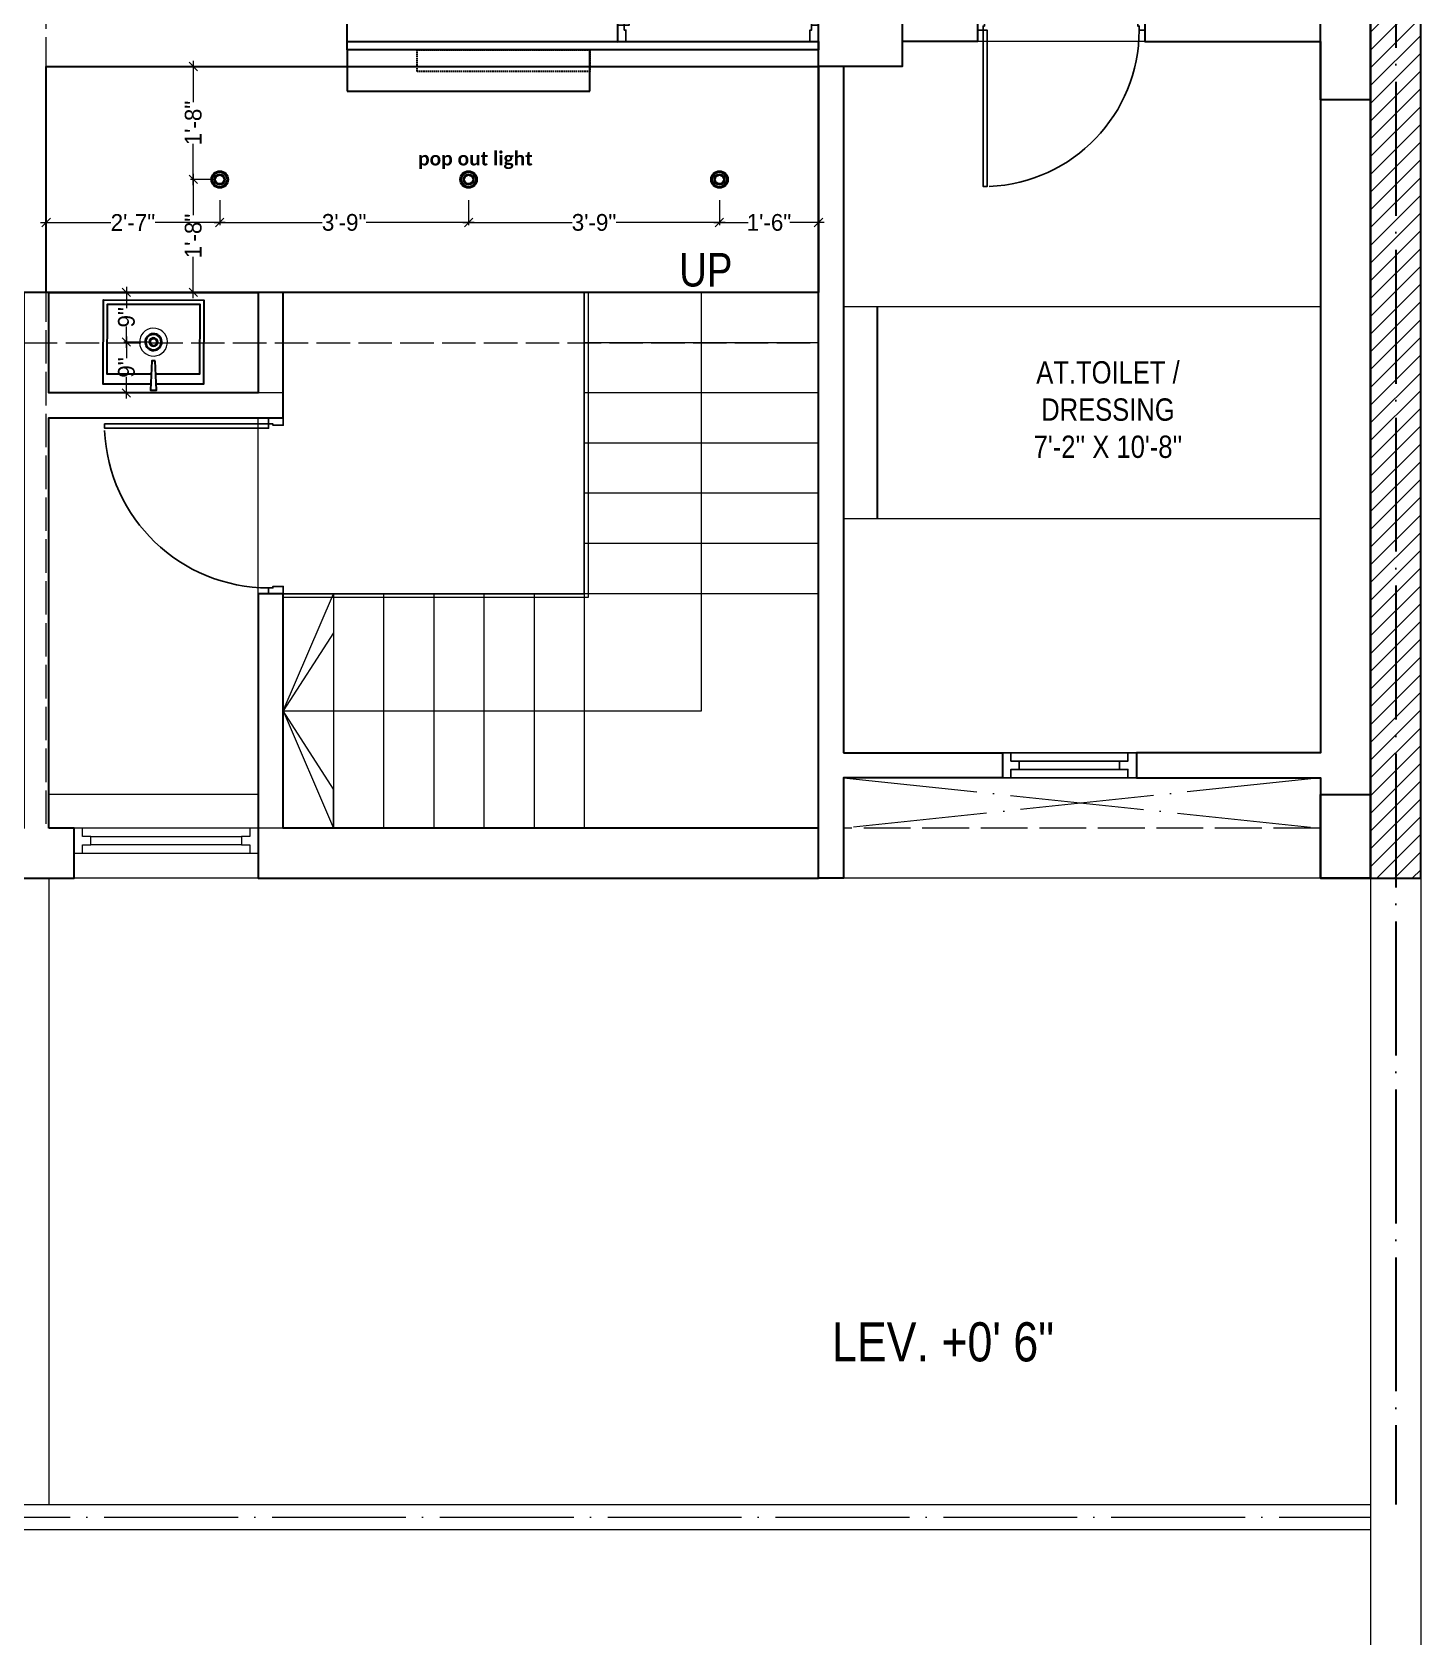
# Model space of a CAD drawing. Header units: millimetres. Extents: x 35877 to 3066687, y -650199 to -40525.
# Drawn here: x 147524.8 to 147773.8, y -180471.2 to -180182.2 of the extents above; entities that cross this region are included whole.
import ezdxf

# ---------------------------------------------------------------- set-up
doc = ezdxf.new("R2010")
doc.units = ezdxf.units.MM
doc.header["$MEASUREMENT"] = 0
doc.header["$PDMODE"] = 35
for name, pattern in [('ACAD_ISO02W100', [15, 12, -3]), ('ACAD_ISO04W100', [30, 24, -3, 0, -3]), ('DASHED', [0.75, 0.5, -0.25]), ('DASHED2', [0.375, 0.25, -0.125])]:
    doc.linetypes.add(name, pattern=pattern)
doc.layers.get('Defpoints').update_dxf_attribs({"color": 220})
for name, color, linetype in [('AR DOOR', 40, 'Continuous'), ('AR ELE-5', 134, 'Continuous'), ('GROUND FLOOR  ( Text )', 251, 'Continuous')]:
    doc.layers.add(name, color=color, linetype=linetype)
for name, color, linetype, lineweight in [('COLUMN', 1, 'Continuous', 30), ('Electrical', 84, 'Continuous', 30), ('FIRST FLOOR ( TEXT )', 7, 'Continuous', 9), ('FURNITURE', 32, 'Continuous', 9), ('furniture dimensions', 1, 'DASHED', 0), ('GROUND FLOOR', 7, 'Continuous', 9), ('GROUND FLOOR  ( HATCH )', 251, 'Continuous', 9), ('GROUND FLOOR  ( PLINE )', 251, 'Continuous', 30), ('GROUND FLOOR ( DW_RAIL )', 7, 'Continuous', 9), ('GROUND FLOOR ( STAIR )', 251, 'Continuous', 9), ('Labelling', 1, 'Continuous', 25), ('NAME PLATE', 7, 'Continuous', 25), ('wall', 7, 'Continuous', 30), ('X_PLOT', 1, 'Continuous', 9)]:
    doc.layers.add(name, color=color, linetype=linetype, lineweight=lineweight)
doc.layers.add('XX~SLAB ( PLINE )', color=251, linetype='Continuous', plot=False)
doc.styles.add('century g', font='GOTHIC.TTF')
doc.styles.add("Cn_BT_0'-0", font='swissc.ttf')
doc.styles.add('KATHA', font='swissc.ttf')
doc.dimstyles.new('Archana', dxfattribs={"dimtxt": 2, "dimasz": 0.75, "dimexe": 0.5, "dimexo": 0.5, "dimgap": 0, "dimtad": 0, "dimzin": 0, "dimdsep": 46, "dimlunit": 4, "dimtxsty": 'century g', "dimblk": 'OBLIQUE', "dimcen": 0, "dimdle": 1, "dimclrd": 256, "dimclre": 256, "dimclrt": 256, "dimadec": 0, "dimazin": 0, "dimtfac": 1, "dimtofl": 0, "dimtmove": 1, "dimatfit": 3, "dimfxl": 1, "dimfxlon": 1, "dimtolj": 1, "dimtzin": 0, "dimlwd": -1, "dimlwe": -1, "dimarcsym": 0})

# ---------------------------------------------------------------- blocks, each defined once
blk = doc.blocks.new('*U18')
for points in [[(0, 0), (0, 1120), (-30, 1120), (-30, 0)], [(40, 0), (0, 0), (0, -30), (-10, -30), (-10, -100), (40, -100)], [(-1160, 0), (-1120, 0), (-1120, -30), (-1110, -30), (-1110, -100), (-1160, -100)]]:
    blk.add_lwpolyline(points, close=True)
at = {"layer": 'AR ELE-5', "linetype": 'ByBlock', "ltscale": 15}
blk.add_arc((2, -1), 1122, 92.373, 179.9653, dxfattribs=at)
blk = doc.blocks.new('*U20')
for points in [[(0, 0), (0, 1120), (30, 1120), (30, 0)], [(-40, 0), (0, 0), (0, -30), (10, -30), (10, -100), (-40, -100)], [(1160, 0), (1120, 0), (1120, -30), (1110, -30), (1110, -100), (1160, -100)]]:
    blk.add_lwpolyline(points, close=True)
at = {"layer": 'AR ELE-5', "linetype": 'ByBlock', "ltscale": 15}
blk.add_arc((-1.6, -0.7), 1121.6, 0.03474, 87.62699, dxfattribs=at)
blk = doc.blocks.new('*U25')
for points in [[(-40, 0), (0, 0), (0, 30), (10, 30), (10, 100), (-40, 100)], [(0, 0), (0, -1120), (30, -1120), (30, 0)], [(1160, 0), (1120, 0), (1120, 30), (1110, 30), (1110, 100), (1160, 100)]]:
    blk.add_lwpolyline(points, close=True)
at = {"layer": 'AR ELE-5', "linetype": 'ByBlock', "ltscale": 15}
blk.add_arc((-2, 1), 1122, 272.373, 359.9653, dxfattribs=at)
blk = doc.blocks.new('asaasd')
at = {"layer": 'Electrical', "color": 5, "lineweight": 5, "ltscale": 8}
blk.add_ellipse((4539.27, 3683.15), major_axis=(1.69, -1.84), ratio=1, start_param=-0.785398, end_param=5.497787, dxfattribs=at)
at = {"layer": 'Electrical', "color": 5, "ltscale": 8}
for major_axis, start_param, end_param in [((1.02, -1.1), -0.785398, 5.497787), ((-1.01, -0.93), 0.785398, 7.068583), ((-0.544, -0.501), 0.785398, 7.068583), ((-0.453, -0.417), 0.785398, 7.068583)]:
    blk.add_ellipse((4539.27, 3683.15), major_axis=major_axis, ratio=1, start_param=start_param, end_param=end_param, dxfattribs=at)
blk = doc.blocks.new('_Oblique')
at = {"layer": 'wall', "color": 0, "lineweight": -2}
blk.add_line((-0.5, -0.5), (0.5, 0.5), dxfattribs=at)
blk = doc.blocks.new('*D694')
at = {"layer": 'Defpoints', "color": 0, "linetype": 'Continuous', "lineweight": 0, "transparency": 16777216}
for p in [(147558.38, -180208.6, -0.01), (147527.25, -180215.75, -0.01), (147558.38, -180216.31)]:
    blk.add_point(p, dxfattribs=at)
at = {"layer": 'furniture dimensions', "color": 5, "linetype": 'Continuous', "transparency": 16777216}
for p, q in [((147558.38, -180212.31), (147558.38, -180216.81)), ((147526.25, -180216.31), (147538.86, -180216.31)), ((147559.38, -180216.31), (147546.77, -180216.31))]:
    blk.add_line(p, q, dxfattribs=at)
at = {"layer": 'furniture dimensions', "color": 5, "linetype": 'ByBlock', "transparency": 16777216}
blk.add_line((147527.25, -180216.25), (147527.25, -180216.81), dxfattribs=at)
at = {"layer": 'furniture dimensions', "color": 5, "linetype": 'Continuous', "transparency": 16777216, "xscale": 1.5, "yscale": 1.5, "zscale": 1.5, "rotation": 180}
blk.add_blockref('_Oblique', (147527.25, -180216.31), dxfattribs=at)
at = {"layer": 'furniture dimensions', "color": 5, "linetype": 'Continuous', "transparency": 16777216, "xscale": 1.5, "yscale": 1.5, "zscale": 1.5}
blk.add_blockref('_Oblique', (147558.38, -180216.31), dxfattribs=at)
at = {"layer": 'furniture dimensions', "linetype": 'Continuous', "lineweight": 0, "transparency": 16777216, "insert": (147542.81, -180216.31), "char_height": 3, "attachment_point": 5, "style": 'century g'}
blk.add_mtext('\\A1;2\'-7"', dxfattribs=at)
blk = doc.blocks.new('*D695')
at = {"layer": 'Defpoints', "color": 0, "linetype": 'Continuous', "lineweight": 0, "transparency": 16777216}
for p in [(147558.38, -180208.6, -0.01), (147603, -180208.6, -0.01), (147603, -180216.31)]:
    blk.add_point(p, dxfattribs=at)
at = {"layer": 'furniture dimensions', "color": 5, "linetype": 'ByBlock', "transparency": 16777216}
blk.add_line((147558.38, -180212.31), (147558.38, -180216.81), dxfattribs=at)
at = {"layer": 'furniture dimensions', "color": 5, "linetype": 'Continuous', "transparency": 16777216}
for p, q in [((147603, -180212.31), (147603, -180216.81)), ((147557.38, -180216.31), (147576.75, -180216.31)), ((147604, -180216.31), (147584.63, -180216.31))]:
    blk.add_line(p, q, dxfattribs=at)
at = {"layer": 'furniture dimensions', "color": 5, "linetype": 'Continuous', "transparency": 16777216, "xscale": 1.5, "yscale": 1.5, "zscale": 1.5, "rotation": 180}
blk.add_blockref('_Oblique', (147558.38, -180216.31), dxfattribs=at)
at = {"layer": 'furniture dimensions', "color": 5, "linetype": 'Continuous', "transparency": 16777216, "xscale": 1.5, "yscale": 1.5, "zscale": 1.5}
blk.add_blockref('_Oblique', (147603, -180216.31), dxfattribs=at)
at = {"layer": 'furniture dimensions', "linetype": 'Continuous', "lineweight": 0, "transparency": 16777216, "insert": (147580.69, -180216.31), "char_height": 3, "attachment_point": 5, "style": 'century g'}
blk.add_mtext('\\A1;3\'-9"', dxfattribs=at)
blk = doc.blocks.new('*D696')
at = {"layer": 'Defpoints', "color": 0, "linetype": 'Continuous', "lineweight": 0, "transparency": 16777216}
for p in [(147603, -180208.6, -0.01), (147647.99, -180208.6, -0.01), (147647.99, -180216.31)]:
    blk.add_point(p, dxfattribs=at)
at = {"layer": 'furniture dimensions', "color": 5, "linetype": 'ByBlock', "transparency": 16777216}
blk.add_line((147603, -180212.31), (147603, -180216.81), dxfattribs=at)
at = {"layer": 'furniture dimensions', "color": 5, "linetype": 'Continuous', "transparency": 16777216}
for p, q in [((147647.99, -180212.31), (147647.99, -180216.81)), ((147602, -180216.31), (147621.55, -180216.31)), ((147648.99, -180216.31), (147629.44, -180216.31))]:
    blk.add_line(p, q, dxfattribs=at)
at = {"layer": 'furniture dimensions', "color": 5, "linetype": 'Continuous', "transparency": 16777216, "xscale": 1.5, "yscale": 1.5, "zscale": 1.5, "rotation": 180}
blk.add_blockref('_Oblique', (147603, -180216.31), dxfattribs=at)
at = {"layer": 'furniture dimensions', "color": 5, "linetype": 'Continuous', "transparency": 16777216, "xscale": 1.5, "yscale": 1.5, "zscale": 1.5}
blk.add_blockref('_Oblique', (147647.99, -180216.31), dxfattribs=at)
at = {"layer": 'furniture dimensions', "linetype": 'Continuous', "lineweight": 0, "transparency": 16777216, "insert": (147625.5, -180216.31), "char_height": 3, "attachment_point": 5, "style": 'century g'}
blk.add_mtext('\\A1;3\'-9"', dxfattribs=at)
blk = doc.blocks.new('*D697')
at = {"layer": 'Defpoints', "color": 0, "linetype": 'Continuous', "lineweight": 0, "transparency": 16777216}
for p in [(147647.99, -180208.6, -0.01), (147665.75, -180208.6, -0.01), (147665.75, -180216.31)]:
    blk.add_point(p, dxfattribs=at)
at = {"layer": 'furniture dimensions', "color": 5, "linetype": 'ByBlock', "transparency": 16777216}
blk.add_line((147647.99, -180212.31), (147647.99, -180216.81), dxfattribs=at)
at = {"layer": 'furniture dimensions', "color": 5, "linetype": 'Continuous', "transparency": 16777216}
for p, q in [((147665.75, -180212.31), (147665.75, -180216.81)), ((147646.99, -180216.31), (147653.15, -180216.31)), ((147666.75, -180216.31), (147660.59, -180216.31))]:
    blk.add_line(p, q, dxfattribs=at)
at = {"layer": 'furniture dimensions', "color": 5, "linetype": 'Continuous', "transparency": 16777216, "xscale": 1.5, "yscale": 1.5, "zscale": 1.5, "rotation": 180}
blk.add_blockref('_Oblique', (147647.99, -180216.31), dxfattribs=at)
at = {"layer": 'furniture dimensions', "color": 5, "linetype": 'Continuous', "transparency": 16777216, "xscale": 1.5, "yscale": 1.5, "zscale": 1.5}
blk.add_blockref('_Oblique', (147665.75, -180216.31), dxfattribs=at)
at = {"layer": 'furniture dimensions', "linetype": 'Continuous', "lineweight": 0, "transparency": 16777216, "insert": (147656.87, -180216.31), "char_height": 3, "attachment_point": 5, "style": 'century g'}
blk.add_mtext('\\A1;1\'-6"', dxfattribs=at)
blk = doc.blocks.new('*D698')
at = {"layer": 'Defpoints', "color": 0, "linetype": 'Continuous', "lineweight": 0, "transparency": 16777216}
for p in [(147546.5, -180237.75, -0.01), (147541.65, -180246.85), (147546.5, -180246.85, -0.01)]:
    blk.add_point(p, dxfattribs=at)
at = {"layer": 'furniture dimensions', "color": 5, "linetype": 'ByBlock', "transparency": 16777216}
blk.add_line((147545.65, -180237.75), (147541.15, -180237.75), dxfattribs=at)
at = {"layer": 'furniture dimensions', "color": 5, "linetype": 'Continuous', "transparency": 16777216}
for p, q in [((147541.65, -180236.75), (147541.65, -180240.65)), ((147541.65, -180247.85), (147541.65, -180243.95)), ((147545.65, -180246.85), (147541.15, -180246.85))]:
    blk.add_line(p, q, dxfattribs=at)
at = {"layer": 'furniture dimensions', "color": 5, "linetype": 'Continuous', "transparency": 16777216, "xscale": 1.5, "yscale": 1.5, "zscale": 1.5}
for p, rotation in [((147541.65, -180237.75), 90), ((147541.65, -180246.85), 270)]:
    blk.add_blockref('_Oblique', p, dxfattribs=dict(at, rotation=rotation))
at = {"layer": 'furniture dimensions', "linetype": 'Continuous', "lineweight": 0, "transparency": 16777216, "insert": (147541.65, -180242.3), "char_height": 3, "attachment_point": 5, "rotation": 90, "style": 'century g'}
blk.add_mtext('\\A1;9"', dxfattribs=at)
blk = doc.blocks.new('*D699')
at = {"layer": 'Defpoints', "color": 0, "linetype": 'Continuous', "lineweight": 0, "transparency": 16777216}
for p in [(147541.65, -180228.85), (147546.5, -180228.85, -0.01), (147546.5, -180237.75, -0.01)]:
    blk.add_point(p, dxfattribs=at)
at = {"layer": 'furniture dimensions', "color": 5, "linetype": 'Continuous', "transparency": 16777216}
for p, q in [((147545.65, -180228.85), (147541.15, -180228.85)), ((147541.65, -180227.85), (147541.65, -180231.65)), ((147541.65, -180238.75), (147541.65, -180234.95))]:
    blk.add_line(p, q, dxfattribs=at)
at = {"layer": 'furniture dimensions', "color": 5, "linetype": 'ByBlock', "transparency": 16777216}
blk.add_line((147545.65, -180237.75), (147541.15, -180237.75), dxfattribs=at)
at = {"layer": 'furniture dimensions', "color": 5, "linetype": 'Continuous', "transparency": 16777216, "xscale": 1.5, "yscale": 1.5, "zscale": 1.5}
for p, rotation in [((147541.65, -180228.85), 90), ((147541.65, -180237.75), 270)]:
    blk.add_blockref('_Oblique', p, dxfattribs=dict(at, rotation=rotation))
at = {"layer": 'furniture dimensions', "linetype": 'Continuous', "lineweight": 0, "transparency": 16777216, "insert": (147541.65, -180233.3), "char_height": 3, "attachment_point": 5, "rotation": 90, "style": 'century g'}
blk.add_mtext('\\A1;9"', dxfattribs=at)
blk = doc.blocks.new('*D700')
at = {"layer": 'Defpoints', "color": 0, "linetype": 'Continuous', "lineweight": 0, "transparency": 16777216}
for p in [(147553.63, -180188.35), (147558.38, -180188.35, -0.01), (147558.38, -180208.6, -0.01)]:
    blk.add_point(p, dxfattribs=at)
at = {"layer": 'furniture dimensions', "color": 5, "linetype": 'Continuous', "transparency": 16777216}
for p, q in [((147557.63, -180188.35), (147553.13, -180188.35)), ((147553.63, -180187.35), (147553.63, -180194.75)), ((147553.63, -180209.6), (147553.63, -180202.2))]:
    blk.add_line(p, q, dxfattribs=at)
at = {"layer": 'furniture dimensions', "color": 5, "linetype": 'ByBlock', "transparency": 16777216}
blk.add_line((147557.63, -180208.6), (147553.13, -180208.6), dxfattribs=at)
at = {"layer": 'furniture dimensions', "color": 5, "linetype": 'Continuous', "transparency": 16777216, "xscale": 1.5, "yscale": 1.5, "zscale": 1.5}
for p, rotation in [((147553.63, -180188.35), 90), ((147553.63, -180208.6), 270)]:
    blk.add_blockref('_Oblique', p, dxfattribs=dict(at, rotation=rotation))
at = {"layer": 'furniture dimensions', "linetype": 'Continuous', "lineweight": 0, "transparency": 16777216, "insert": (147553.63, -180198.48), "char_height": 3, "attachment_point": 5, "rotation": 90, "style": 'century g'}
blk.add_mtext('\\A1;1\'-8"', dxfattribs=at)
blk = doc.blocks.new('*D701')
at = {"layer": 'Defpoints', "color": 0, "linetype": 'Continuous', "lineweight": 0, "transparency": 16777216}
for p in [(147558.38, -180208.6, -0.01), (147553.63, -180228.85), (147558.38, -180228.85, -0.01)]:
    blk.add_point(p, dxfattribs=at)
at = {"layer": 'furniture dimensions', "color": 5, "linetype": 'ByBlock', "transparency": 16777216}
blk.add_line((147557.63, -180208.6), (147553.13, -180208.6), dxfattribs=at)
at = {"layer": 'furniture dimensions', "color": 5, "linetype": 'Continuous', "transparency": 16777216}
for p, q in [((147553.63, -180207.6), (147553.63, -180215)), ((147553.63, -180229.85), (147553.63, -180222.45)), ((147557.63, -180228.85), (147553.13, -180228.85))]:
    blk.add_line(p, q, dxfattribs=at)
at = {"layer": 'furniture dimensions', "color": 5, "linetype": 'Continuous', "transparency": 16777216, "xscale": 1.5, "yscale": 1.5, "zscale": 1.5}
for p, rotation in [((147553.63, -180208.6), 90), ((147553.63, -180228.85), 270)]:
    blk.add_blockref('_Oblique', p, dxfattribs=dict(at, rotation=rotation))
at = {"layer": 'furniture dimensions', "linetype": 'Continuous', "lineweight": 0, "transparency": 16777216, "insert": (147553.63, -180218.73), "char_height": 3, "attachment_point": 5, "rotation": 90, "style": 'century g'}
blk.add_mtext('\\A1;1\'-8"', dxfattribs=at)

msp = doc.modelspace()

# ---------------------------------------------------------------- hatches: boundary and pattern name
at = {"layer": 'GROUND FLOOR  ( HATCH )', "transparency": 33554687}
h = msp.add_hatch(dxfattribs=at)
h.set_pattern_fill('ANSI31', color=6, scale=18, style=0)
h.set_pattern_definition([(45, (31233.0665, -17714.6763), (-1.590990258, 1.590990258), [])])
h.paths.add_polyline_path([(147773.752, -179990.351), (147764.752, -179990.351), (147764.752, -180333.851), (147773.752, -180333.851)])

# ---------------------------------------------------------------- linework, layer by layer
at = {"layer": 'COLUMN', "transparency": 33554687, "elevation": -0.005}
for points in [[(147680.752, -180179.351), (147680.752, -180188.351), (147665.752, -180188.351), (147665.752, -180179.351)], [(147755.752, -180179.351), (147764.752, -180179.351), (147764.752, -180194.351), (147755.752, -180194.351)], [(147755.752, -180318.851), (147764.752, -180318.851), (147764.752, -180333.851), (147755.752, -180333.851)]]:
    msp.add_lwpolyline(points, close=True, dxfattribs=at)
at = {"layer": 'Electrical', "color": 18, "ltscale": 8, "true_color": 0x000000, "transparency": 33554687}
for centre, radius in [((147558.377, -180208.601, -0.005), 1.504), ((147558.377, -180208.601, -0.005), 1.304), ((147558.377, -180208.601, -0.005), 0.904), ((147558.377, -180208.601, -0.005), 0.804), ((147603.002, -180208.601, -0.005), 1.504), ((147603.002, -180208.601, -0.005), 1.304), ((147603.002, -180208.601, -0.005), 0.904), ((147603.002, -180208.601, -0.005), 0.804), ((147647.994, -180208.601, -0.005), 1.504), ((147647.994, -180208.601, -0.005), 1.304), ((147647.994, -180208.601, -0.005), 0.904), ((147647.994, -180208.601, -0.005), 0.804)]:
    msp.add_circle(centre, radius, dxfattribs=at)
at = {"layer": 'FURNITURE', "color": 9, "lineweight": 30, "true_color": 0xc7c8ca, "transparency": 33554687}
for p, q in [((147581.252, -180185.351, -0.005), (147581.252, -180192.784, -0.005)), ((147624.752, -180192.784, -0.005), (147624.752, -180185.351, -0.005)), ((147581.252, -180192.784, -0.005), (147624.752, -180192.784, -0.005))]:
    msp.add_line(p, q, dxfattribs=at)
at = {"layer": 'FURNITURE', "color": 9, "lineweight": 30, "true_color": 0xc7c8ca, "transparency": 33554687, "elevation": -0.005}
for points in [[(147581.252, -180183.851), (147665.752, -180183.851), (147665.752, -180185.351), (147581.252, -180185.351)], [(147546.782, -180241.094), (147546.21, -180241.094), (147545.953, -180246.391), (147547.033, -180246.391)]]:
    msp.add_lwpolyline(points, close=True, dxfattribs=at)
at = {"layer": 'FURNITURE', "color": 9, "linetype": 'DASHED2', "lineweight": 30, "true_color": 0xc7c8ca, "transparency": 33554687, "elevation": -0.005}
msp.add_lwpolyline([(147593.752, -180185.351), (147624.752, -180185.351), (147624.752, -180189.267), (147593.752, -180189.267)], close=True, dxfattribs=at)
at = {"layer": 'FURNITURE', "color": 9, "lineweight": 30, "true_color": 0xc7c8ca, "transparency": 33554687, "elevation": -0.005}
for points in [[(147546.005, -180245.31), (147537.494, -180245.296), (147537.503, -180230.202), (147555.503, -180230.223), (147555.494, -180245.317), (147546.982, -180245.311)], [(147546.093, -180243.51), (147538.216, -180243.496), (147538.223, -180230.923), (147554.782, -180230.942), (147554.775, -180243.516), (147546.897, -180243.511)]]:
    msp.add_lwpolyline(points, dxfattribs=at)
at = {"layer": 'FURNITURE', "color": 9, "lineweight": 30, "true_color": 0xc7c8ca, "transparency": 33554687}
msp.add_circle((147546.499, -180237.749, -0.005), 0.72, dxfattribs=at)
at = {"layer": 'furniture dimensions', "color": 6, "linetype": 'Continuous', "lineweight": 30, "transparency": 33554687, "elevation": -0.005}
for points in [[(147527.252, -180188.351), (147665.752, -180188.351), (147665.752, -180228.851), (147527.252, -180228.851)], [(147527.752, -180228.851), (147565.252, -180228.851), (147565.252, -180246.851), (147527.752, -180246.851)]]:
    msp.add_lwpolyline(points, close=True, dxfattribs=at)
at = {"layer": 'GROUND FLOOR', "transparency": 33554687}
for p, q in [((147764.752, -179950.302, -0.005), (147764.752, -180471.235, -0.005)), ((147773.752, -179950.302, -0.005), (147773.752, -180471.235, -0.005)), ((147581.252, -180183.851, -0.005), (147581.252, -180179.351, -0.005)), ((147665.752, -180179.351, -0.005), (147665.752, -180333.851, -0.005)), ((147694.252, -180179.351, -0.005), (147694.252, -180183.851, -0.005)), ((147724.256, -180179.349, -0.005), (147724.256, -180183.849, -0.005)), ((147755.752, -180183.851, -0.005), (147680.752, -180183.851, -0.005)), ((147755.752, -180183.851, -0.005), (147755.752, -180311.351, -0.005)), ((147670.252, -180188.351, -0.005), (147670.252, -180311.351, -0.005)), ((147565.252, -180246.851, -0.005), (147565.252, -180228.851, -0.005)), ((147569.752, -180251.351, -0.005), (147569.752, -180228.851, -0.005)), ((147670.252, -180231.351, -0.005), (147755.752, -180231.351, -0.005)), ((147565.252, -180333.851, -0.005), (147565.252, -180251.351, -0.005)), ((147670.252, -180269.351, -0.005), (147755.752, -180269.351, -0.005)), ((147569.752, -180324.851, -0.005), (147569.752, -180282.851, -0.005)), ((147701.752, -180311.351, -0.005), (147755.752, -180311.351, -0.005)), ((147722.752, -180311.351, -0.005), (147722.752, -180315.851, -0.005)), ((147670.252, -180315.851, -0.005), (147670.252, -180333.851, -0.005)), ((147701.752, -180315.851, -0.005), (147755.752, -180315.851, -0.005)), ((147755.752, -180315.851, -0.005), (147755.752, -180333.851, -0.005)), ((147665.752, -180324.851, -0.005), (147532.252, -180324.851, -0.005)), ((147764.752, -180333.851, -0.005), (147364.252, -180333.851, -0.005)), ((147527.752, -180333.851, -0.005), (147527.752, -180446.101, -0.005)), ((147269.002, -180446.101, -0.005), (147764.752, -180446.101, -0.005)), ((147264.502, -180450.601, -0.005), (147764.752, -180450.601, -0.005))]:
    msp.add_line(p, q, dxfattribs=at)
at = {"layer": 'GROUND FLOOR', "color": 1, "linetype": 'ACAD_ISO04W100', "transparency": 33554687}
for p, q in [((147769.252, -179950.302, -0.005), (147769.252, -180333.851, -0.005)), ((147670.252, -180315.851, -0.005), (147755.752, -180324.851, -0.005)), ((147755.752, -180315.851, -0.005), (147670.252, -180324.851, -0.005))]:
    msp.add_line(p, q, dxfattribs=at)
at = {"layer": 'GROUND FLOOR', "color": 5, "transparency": 33554687}
msp.add_line((147569.752, -180251.351, -0.005), (147527.752, -180251.351, -0.005), dxfattribs=at)
at = {"layer": 'GROUND FLOOR', "linetype": 'ACAD_ISO02W100', "ltscale": 0.7, "transparency": 33554687}
msp.add_line((147755.752, -180324.851, -0.005), (147670.252, -180324.851, -0.005), dxfattribs=at)
at = {"layer": 'GROUND FLOOR', "color": 1, "linetype": 'ACAD_ISO04W100', "transparency": 33554687, "elevation": -0.005}
msp.add_lwpolyline([(147764.752, -179985.851), (147266.752, -179985.851), (147266.752, -180448.351), (147764.752, -180448.351)], dxfattribs=at)
at = {"layer": 'GROUND FLOOR', "color": 6, "lineweight": 30, "transparency": 33554687, "elevation": -0.005}
msp.add_lwpolyline([(147773.752, -179990.351), (147764.752, -179990.351), (147764.752, -180333.851), (147773.752, -180333.851)], close=True, dxfattribs=at)
at = {"layer": 'GROUND FLOOR', "transparency": 33554687, "elevation": -0.005}
msp.add_lwpolyline([(147623.752, -180228.851), (147623.752, -180282.851), (147569.752, -180282.851)], dxfattribs=at)
at = {"layer": 'GROUND FLOOR  ( PLINE )', "transparency": 33554687}
for p, q in [((147581.252, -180183.851, -0.005), (147581.252, -180179.351, -0.005)), ((147629.714, -180179.351, -0.005), (147629.714, -180183.918, -0.005)), ((147581.252, -180183.851, -0.005), (147629.714, -180183.918, -0.005))]:
    msp.add_line(p, q, dxfattribs=at)
at = {"layer": 'GROUND FLOOR  ( PLINE )', "lineweight": 0, "transparency": 33554687}
msp.add_line((147565.252, -180318.851, -0.005), (147527.752, -180318.851, -0.005), dxfattribs=at)
at = {"layer": 'GROUND FLOOR  ( PLINE )', "transparency": 33554687, "elevation": -0.005}
for points in [[(147764.752, -180041.351), (147719.752, -180041.351), (147719.752, -180050.351), (147760.252, -180050.351), (147760.252, -180179.351), (147724.256, -180179.349), (147724.256, -180183.849), (147755.752, -180183.851), (147755.752, -180311.351), (147722.752, -180311.351), (147722.752, -180315.851), (147755.752, -180315.851), (147755.752, -180333.851), (147764.752, -180333.851)], [(147665.752, -180324.851), (147569.752, -180324.851), (147569.752, -180282.851), (147565.252, -180282.851), (147565.252, -180333.851), (147665.752, -180333.851)]]:
    msp.add_lwpolyline(points, close=True, dxfattribs=at)
for points in [[(147670.252, -180311.351), (147698.747, -180311.351), (147698.747, -180315.851), (147670.252, -180315.851), (147670.252, -180333.851), (147665.752, -180333.851), (147665.752, -180179.351), (147694.252, -180179.351), (147694.252, -180183.851), (147680.752, -180183.851)], [(147670.252, -180188.351), (147670.252, -180311.351)], [(147527.752, -180324.851), (147527.752, -180251.351), (147569.752, -180251.351), (147569.752, -180228.851), (147565.252, -180228.851), (147565.252, -180246.851), (147527.752, -180246.851), (147527.752, -180228.851), (147523.252, -180228.851), (147523.252, -180324.851), (147496.252, -180324.851), (147496.252, -180333.851), (147527.752, -180333.851)], [(147676.252, -180231.351), (147676.252, -180269.351)], [(147527.752, -180333.851), (147527.752, -180333.851), (147532.252, -180333.851), (147532.252, -180324.851), (147527.752, -180324.851)]]:
    msp.add_lwpolyline(points, dxfattribs=at)
at = {"layer": 'GROUND FLOOR ( DW_RAIL )', "transparency": 33554687, "elevation": -0.005}
msp.add_lwpolyline([(147565.252, -180324.851), (147563.752, -180324.851), (147563.752, -180326.351), (147562.252, -180326.351), (147562.252, -180327.851), (147535.252, -180327.851), (147535.252, -180326.351), (147533.752, -180326.351), (147533.752, -180324.851), (147532.252, -180324.851), (147532.252, -180329.351), (147533.752, -180329.351), (147533.752, -180327.851), (147535.252, -180327.851), (147535.252, -180326.351), (147562.252, -180326.351), (147562.252, -180327.851), (147563.752, -180327.851), (147563.752, -180329.351), (147565.252, -180329.351), (147565.252, -180324.851), (147532.252, -180324.851), (147532.252, -180329.351), (147565.252, -180329.351)], close=True, dxfattribs=at)
at = {"layer": 'GROUND FLOOR ( STAIR )', "transparency": 33554687}
for p, q in [((147665.752, -180228.851, -0.005), (147623.752, -180228.851, -0.005)), ((147623.752, -180228.851, -0.005), (147623.752, -180324.851, -0.005)), ((147665.752, -180237.851, -0.005), (147623.752, -180237.851, -0.005)), ((147665.752, -180246.851, -0.005), (147623.752, -180246.851, -0.005)), ((147665.752, -180255.851, -0.005), (147623.752, -180255.851, -0.005)), ((147665.752, -180264.851, -0.005), (147623.752, -180264.851, -0.005)), ((147665.752, -180273.851, -0.005), (147623.752, -180273.851, -0.005)), ((147665.752, -180282.851, -0.005), (147569.752, -180282.851, -0.005)), ((147578.752, -180282.851, -0.005), (147578.752, -180324.851, -0.005)), ((147587.752, -180282.851, -0.005), (147587.752, -180324.851, -0.005)), ((147596.752, -180282.851, -0.005), (147596.752, -180324.851, -0.005)), ((147605.752, -180282.851, -0.005), (147605.752, -180324.851, -0.005)), ((147614.752, -180282.851, -0.005), (147614.752, -180324.851, -0.005))]:
    msp.add_line(p, q, dxfattribs=at)
at = {"layer": 'GROUND FLOOR ( STAIR )', "color": 5, "linetype": 'ACAD_ISO02W100', "ltscale": 0.7, "transparency": 33554687}
msp.add_line((147569.752, -180246.851, -0.005), (147527.752, -180246.851, -0.005), dxfattribs=at)
at = {"layer": 'GROUND FLOOR ( STAIR )', "transparency": 33554687, "elevation": -0.005}
msp.add_lwpolyline([(147569.752, -180303.851), (147578.752, -180282.851), (147578.752, -180289.851), (147569.752, -180303.851), (147578.752, -180324.851), (147578.752, -180317.851), (147569.752, -180303.851), (147644.752, -180303.851), (147644.752, -180228.851)], dxfattribs=at)
msp.add_lwpolyline([(147569.752, -180282.851), (147623.752, -180282.851), (147623.752, -180228.851), (147624.452, -180228.851), (147624.452, -180283.551), (147569.752, -180283.551)], close=True, dxfattribs=at)
at = {"layer": 'Labelling', "color": 251, "linetype": 'ACAD_ISO02W100', "lineweight": 0, "ltscale": 0.5, "true_color": 0x636466, "transparency": 33554687}
for p, q in [((147527.252, -180324.1, -0.005), (147527.252, -180050.351, -0.005)), ((147527.252, -180188.351, -0.005), (147665.752, -180188.351, -0.005)), ((147527.752, -180228.851, -0.005), (147665.752, -180228.851, -0.005)), ((147523.252, -180237.851, -0.005), (147665.752, -180237.851, -0.005))]:
    msp.add_line(p, q, dxfattribs=at)
at = {"layer": 'X_PLOT', "linetype": 'ACAD_ISO04W100', "lineweight": 30, "transparency": 33554687}
msp.add_line((147769.252, -179950.302, -0.005), (147769.252, -180446.101, -0.005), dxfattribs=at)
at = {"layer": 'XX~SLAB ( PLINE )', "transparency": 33554687, "elevation": -0.005}
msp.add_lwpolyline([(147722.747, -180311.351), (147721.247, -180311.351), (147721.247, -180312.851), (147719.747, -180312.851), (147719.747, -180314.351), (147701.747, -180314.351), (147701.747, -180312.851), (147700.247, -180312.851), (147700.247, -180311.351), (147698.747, -180311.351), (147698.747, -180315.851), (147700.247, -180315.851), (147700.247, -180314.351), (147701.747, -180314.351), (147701.747, -180312.851), (147719.747, -180312.851), (147719.747, -180314.351), (147721.247, -180314.351), (147721.247, -180315.851), (147722.747, -180315.851), (147722.747, -180311.351), (147698.747, -180311.351), (147698.747, -180315.851), (147722.747, -180315.851)], close=True, dxfattribs=at)

# ---------------------------------------------------------------- block references
at = {"transparency": 33554687, "xscale": -1}
msp.add_blockref('asaasd', (152085.767, -183920.899, -0.005), dxfattribs=at)
at = {"layer": 'AR DOOR', "linetype": 'ByBlock', "lineweight": -2, "transparency": 33554687, "extrusion": (0, 0, -1)}
for name, p, xscale, yscale, zscale in [('*U20', (-147630.914, -180180.918, 0.005), -0.02999999999997555, 0.02999999999997555, -0.02999999999997555), ('*U25', (-147695.253, -180181.85, 0.005), -0.02500332000264408, 0.02500332000264408, -0.02500332000264408)]:
    msp.add_blockref(name, p, dxfattribs=dict(at, xscale=xscale, yscale=yscale, zscale=zscale))
at = {"layer": 'AR DOOR', "linetype": 'ByBlock', "lineweight": -2, "transparency": 33554687, "extrusion": (0, 0, -1), "xscale": -0.02624999999989069, "yscale": 0.02624999999989069, "zscale": -0.02624999999989069, "rotation": 270}
msp.add_blockref('*U18', (-147567.127, -180252.401, 0.005), dxfattribs=at)

# ---------------------------------------------------------------- texts
at = {"layer": 'FIRST FLOOR ( TEXT )', "transparency": 33554687, "insert": (147717.659, -180249.867, -0.005), "char_height": 4, "attachment_point": 5, "style": 'KATHA'}
msp.add_mtext("AT.TOILET /\\PDRESSING\\P7'-2'' X 10'-8''", dxfattribs=at)
at = {"layer": 'GROUND FLOOR  ( Text )', "transparency": 33554687, "insert": (147645.541, -180224.825, -0.005), "char_height": 6, "attachment_point": 5, "style": "Cn_BT_0'-0"}
msp.add_mtext('UP', dxfattribs=at)
at = {"layer": 'GROUND FLOOR  ( Text )', "color": 1, "transparency": 33554687, "insert": (147688.083, -180416.99, -0.005), "char_height": 7, "attachment_point": 5, "style": "Cn_BT_0'-0"}
msp.add_mtext('LEV. +0\' 6"', dxfattribs=at)
at = {"layer": 'NAME PLATE', "color": 251, "true_color": 0x636466, "transparency": 33554687, "insert": (147604.224, -180205.164), "char_height": 2.5, "attachment_point": 5, "style": 'century g'}
msp.add_mtext_dynamic_manual_height_columns('{\\fCalibri|b1|i0|c0|p34;\\C256;\\c0;pop out light}', width=51.71911, gutter_width=1, heights=[0], dxfattribs=at)

# ---------------------------------------------------------------- dimensions: what is measured, and where the dimension line sits
at = {"layer": 'furniture dimensions', "color": 5, "linetype": 'Continuous', "lineweight": 0}
for base, p1, p2, picture, middle in [((147553.63, -180188.351), (147558.377, -180208.601, -0.005), (147558.377, -180188.351, -0.005), '*D700', (147553.63, -180198.476)), ((147553.63, -180228.851), (147558.377, -180208.601, -0.005), (147558.377, -180228.851, -0.005), '*D701', (147553.63, -180218.726)), ((147541.648, -180228.851), (147546.499, -180237.749, -0.005), (147546.502, -180228.851, -0.005), '*D699', (147541.648, -180233.3)), ((147541.648, -180246.851), (147546.499, -180237.749, -0.005), (147546.499, -180246.851, -0.005), '*D698', (147541.648, -180242.3))]:
    dim = msp.add_linear_dim(base=base, p1=p1, p2=p2, angle=90, dimstyle='Archana', override={"dimtxt": 3, "dimasz": 1.5, "dimdec": 0, "dimclrd": 5, "dimclre": 5, "dimfxl": 4}, dxfattribs=at)
    dim.commit()
    dim.dimension.update_dxf_attribs({"geometry": picture, "text_midpoint": middle})
for base, p1, p2, picture, middle in [((147558.377, -180216.305), (147527.252, -180215.745, -0.005), (147558.377, -180208.601, -0.005), '*D694', (147542.815, -180216.305)), ((147603.002, -180216.305), (147558.377, -180208.601, -0.005), (147603.002, -180208.601, -0.005), '*D695', (147580.69, -180216.305)), ((147647.994, -180216.305), (147603.002, -180208.601, -0.005), (147647.994, -180208.601, -0.005), '*D696', (147625.498, -180216.305)), ((147665.752, -180216.305), (147647.994, -180208.601, -0.005), (147665.752, -180208.601, -0.005), '*D697', (147656.873, -180216.305))]:
    dim = msp.add_linear_dim(base=base, p1=p1, p2=p2, dimstyle='Archana', override={"dimtxt": 3, "dimasz": 1.5, "dimdec": 0, "dimclrd": 5, "dimclre": 5, "dimfxl": 4}, dxfattribs=at)
    dim.commit()
    dim.dimension.update_dxf_attribs({"geometry": picture, "text_midpoint": middle})

doc.saveas('drawing.dxf')
